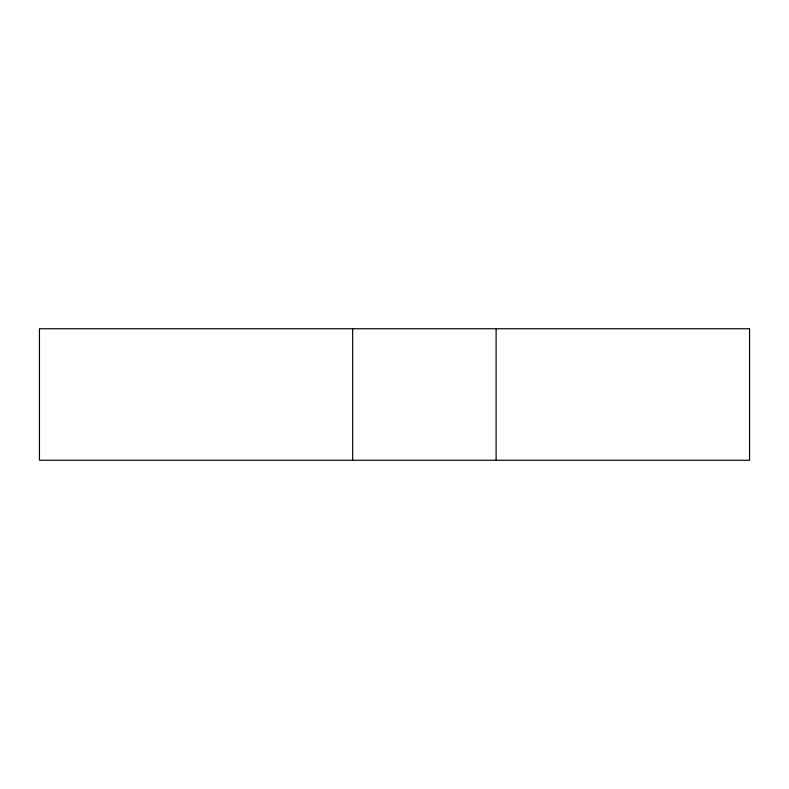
<?xml version="1.0" encoding="UTF-8"?>
<svg xmlns="http://www.w3.org/2000/svg" width="789" height="789" viewBox="0 0 789 789"><rect width="100%" height="100%" fill="white"/><g stroke="black" fill="none" stroke-linecap="round" stroke-linejoin="round"><path stroke-width="1.18" d="M496.113 328.747L496.113 460.253M352.663 328.747L352.663 460.253M749.55 328.747L39.45 328.747L39.45 460.253L749.55 460.253L749.55 328.747"/></g></svg>
